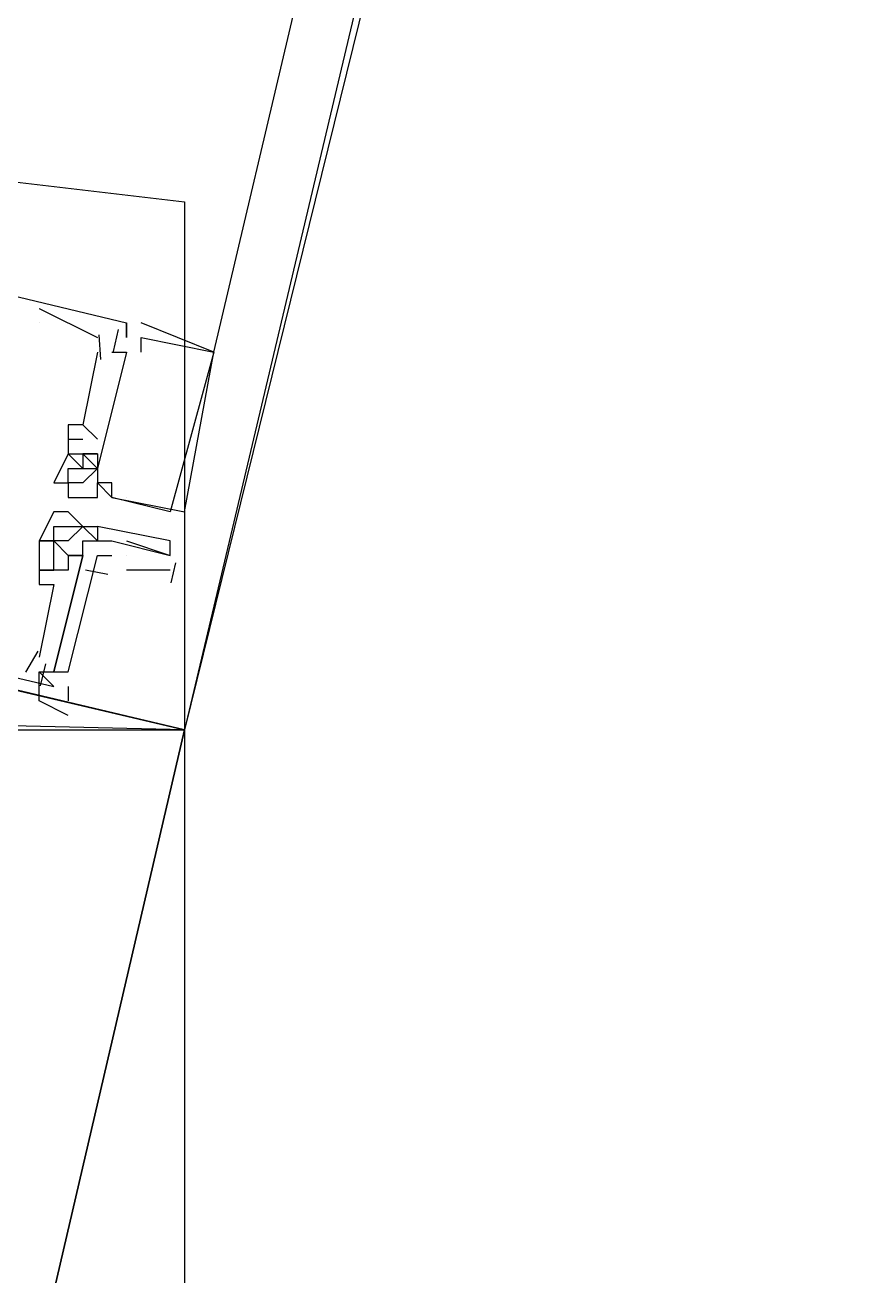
# Model space of a CAD drawing. Header units: feet. Extents: x -84 to 198, y -22 to 181.
# Drawn here: x 119.694 to 120.458, y 40.384 to 41.531 of the extents above; entities that cross this region are included whole.
import ezdxf

# ---------------------------------------------------------------- set-up
doc = ezdxf.new("R2010")
doc.units = ezdxf.units.FT
for name, color, linetype in [('A-AREA-UNIDAD', 30, 'CONTINUOUS'), ('A-LINEA', 7, 'CONTINUOUS'), ('A-MURO-CONCRETO', 8, 'CONTINUOUS')]:
    doc.layers.add(name, color=color, linetype=linetype)

msp = doc.modelspace()

# ---------------------------------------------------------------- linework, layer by layer
at = {"layer": 'A-AREA-UNIDAD'}
msp.add_lwpolyline([(106.912, 44.2844), (118.48, 41.5289), (119.84, 41.3689), (119.84, 40.3556), (119.36, 38.2044), (127.008, 36.4089), (127.008, 35.4489), (125.68, 33.44)], dxfattribs=at)
at = {"layer": 'A-LINEA'}
for p, q in [((119.8667, 41.2311), (121.6133, 48.6178)), ((119.7067, 41.2711), (119.76, 41.2444)), ((119.7067, 41.2711), (119.7067, 41.2711)), ((119.7067, 41.2711), (119.76, 41.2444)), ((119.7067, 41.2711), (119.7067, 41.2711)), ((119.7067, 41.2711), (119.76, 41.2444)), ((119.7067, 41.2711), (119.7067, 41.2711)), ((119.7067, 41.2578), (119.7067, 41.2578)), ((119.7067, 41.2578), (119.7067, 41.2578)), ((119.7067, 41.2578), (119.7067, 41.2578)), ((119.7867, 41.2578), (119.7867, 41.2578)), ((119.7867, 41.2578), (119.7867, 41.2578)), ((119.7867, 41.2578), (119.7867, 41.2444)), ((119.7867, 41.2578), (119.7867, 41.2578)), ((119.7867, 41.2578), (119.7867, 41.2578)), ((119.7867, 41.2578), (119.7867, 41.2578)), ((119.7867, 41.2578), (119.7867, 41.2444)), ((119.7867, 41.2578), (119.7867, 41.2578)), ((119.7867, 41.2578), (119.7867, 41.2578)), ((119.7867, 41.2578), (119.7867, 41.2578)), ((119.7867, 41.2578), (119.7867, 41.2444)), ((119.7867, 41.2578), (119.7867, 41.2578)), ((119.8, 41.2578), (119.8, 41.2578)), ((119.8, 41.2578), (119.8, 41.2578)), ((119.8, 41.2578), (119.8, 41.2578)), ((119.7613, 41.2469), (119.7629, 41.2242)), ((119.7613, 41.2469), (119.7629, 41.2242)), ((119.7613, 41.2469), (119.7629, 41.2242)), ((119.779, 41.2517), (119.7743, 41.2317)), ((119.779, 41.2517), (119.7743, 41.2317)), ((119.779, 41.2517), (119.7743, 41.2317)), ((119.76, 41.2444), (119.76, 41.2444)), ((119.76, 41.2444), (119.76, 41.2444)), ((119.76, 41.2444), (119.76, 41.2444)), ((119.7867, 41.2444), (119.7867, 41.2444)), ((119.7867, 41.2444), (119.7867, 41.2444)), ((119.7867, 41.2444), (119.7867, 41.2444)), ((119.7867, 41.2444), (119.7867, 41.2444)), ((119.7867, 41.2444), (119.7867, 41.2444)), ((119.7867, 41.2444), (119.7867, 41.2444)), ((119.7867, 41.2444), (119.7867, 41.2444)), ((119.7867, 41.2444), (119.7867, 41.2444)), ((119.7867, 41.2444), (119.7867, 41.2444)), ((119.8, 41.2444), (119.8, 41.2444)), ((119.8, 41.2444), (119.8, 41.2444)), ((119.8, 41.2444), (119.8, 41.2444)), ((119.76, 41.2311), (119.76, 41.2311)), ((119.76, 41.2311), (119.76, 41.2311)), ((119.76, 41.2311), (119.76, 41.2311)), ((119.7733, 41.2311), (119.7733, 41.2311)), ((119.7733, 41.2311), (119.7733, 41.2311)), ((119.7733, 41.2311), (119.7733, 41.2311)), ((119.7867, 41.2311), (119.7867, 41.2311)), ((119.7867, 41.2311), (119.7867, 41.2311)), ((119.7867, 41.2311), (119.7867, 41.2311)), ((119.7867, 41.2311), (119.7867, 41.2311)), ((119.7867, 41.2311), (119.7867, 41.2311)), ((119.7867, 41.2311), (119.7867, 41.2311)), ((119.7867, 41.2311), (119.7867, 41.2311)), ((119.7867, 41.2311), (119.7867, 41.2311)), ((119.7867, 41.2311), (119.7867, 41.2311)), ((119.8, 41.2311), (119.8, 41.2311)), ((119.8, 41.2311), (119.8, 41.2311)), ((119.8, 41.2311), (119.8, 41.2311)), ((119.8667, 41.2311), (119.8667, 41.2311)), ((119.8667, 41.2311), (119.8667, 41.2311)), ((119.8667, 41.2311), (119.8667, 41.2311)), ((119.8667, 41.2311), (119.8667, 41.2311)), ((119.8667, 41.2311), (119.8667, 41.2311)), ((119.8667, 41.2311), (119.8667, 41.2311)), ((119.7333, 41.1644), (119.7333, 41.1644)), ((119.7333, 41.1644), (119.7333, 41.1644)), ((119.7333, 41.1644), (119.7333, 41.1644)), ((119.7467, 41.1644), (119.76, 41.1511)), ((119.7467, 41.1644), (119.7467, 41.1644)), ((119.7467, 41.1644), (119.7467, 41.1644)), ((119.7467, 41.1644), (119.76, 41.1511)), ((119.7467, 41.1644), (119.7467, 41.1644)), ((119.7467, 41.1644), (119.7467, 41.1644)), ((119.7467, 41.1644), (119.76, 41.1511)), ((119.7467, 41.1644), (119.7467, 41.1644)), ((119.7467, 41.1644), (119.7467, 41.1644)), ((119.7333, 41.1511), (119.7467, 41.1511)), ((119.7333, 41.1511), (119.7333, 41.1511)), ((119.7333, 41.1511), (119.7467, 41.1511)), ((119.7333, 41.1511), (119.7333, 41.1511)), ((119.7333, 41.1511), (119.7467, 41.1511)), ((119.7333, 41.1511), (119.7333, 41.1511)), ((119.7467, 41.1511), (119.7467, 41.1511)), ((119.7467, 41.1511), (119.7467, 41.1511)), ((119.7467, 41.1511), (119.7467, 41.1511)), ((119.76, 41.1511), (119.76, 41.1511)), ((119.76, 41.1511), (119.76, 41.1511)), ((119.76, 41.1511), (119.76, 41.1511)), ((119.7333, 41.1378), (119.7333, 41.1378)), ((119.7333, 41.1378), (119.7333, 41.1378)), ((119.7333, 41.1378), (119.7333, 41.1378)), ((119.7333, 41.1378), (119.7333, 41.1378)), ((119.7333, 41.1378), (119.7333, 41.1378)), ((119.7333, 41.1378), (119.7333, 41.1378)), ((119.7333, 41.1378), (119.7333, 41.1378)), ((119.7333, 41.1378), (119.7333, 41.1378)), ((119.7333, 41.1378), (119.7333, 41.1378)), ((119.7333, 41.1378), (119.7333, 41.1378)), ((119.7333, 41.1378), (119.7333, 41.1378)), ((119.7333, 41.1378), (119.7333, 41.1378)), ((119.7467, 41.1378), (119.7467, 41.1378)), ((119.7467, 41.1378), (119.7467, 41.1378)), ((119.7467, 41.1378), (119.7467, 41.1378)), ((119.7467, 41.1378), (119.7467, 41.1378)), ((119.7467, 41.1378), (119.7467, 41.1378)), ((119.7467, 41.1378), (119.7467, 41.1378)), ((119.7467, 41.1378), (119.7467, 41.1378)), ((119.7467, 41.1378), (119.7467, 41.1378)), ((119.7467, 41.1378), (119.7467, 41.1378)), ((119.7467, 41.1378), (119.7467, 41.1378)), ((119.7467, 41.1378), (119.7467, 41.1378)), ((119.7467, 41.1378), (119.7467, 41.1378)), ((119.76, 41.1378), (119.76, 41.1378)), ((119.76, 41.1378), (119.76, 41.1378)), ((119.76, 41.1378), (119.76, 41.1378)), ((119.76, 41.1378), (119.76, 41.1378)), ((119.76, 41.1378), (119.76, 41.1378)), ((119.76, 41.1378), (119.76, 41.1378)), ((119.76, 41.1378), (119.76, 41.1378)), ((119.76, 41.1378), (119.76, 41.1378)), ((119.76, 41.1378), (119.76, 41.1378)), ((119.7333, 41.1244), (119.7333, 41.1244)), ((119.7333, 41.1244), (119.7333, 41.1244)), ((119.7333, 41.1244), (119.7333, 41.1244)), ((119.7467, 41.1244), (119.7467, 41.1244)), ((119.7467, 41.1244), (119.7467, 41.1244)), ((119.7467, 41.1244), (119.7467, 41.1244)), ((119.76, 41.1244), (119.76, 41.1244)), ((119.76, 41.1244), (119.76, 41.1244)), ((119.76, 41.1244), (119.76, 41.1244)), ((119.76, 41.1244), (119.76, 41.1244)), ((119.76, 41.1244), (119.76, 41.1244)), ((119.76, 41.1244), (119.76, 41.1244)), ((119.76, 41.1244), (119.76, 41.1244)), ((119.76, 41.1244), (119.76, 41.1244)), ((119.76, 41.1244), (119.76, 41.1244)), ((119.72, 41.1111), (119.72, 41.1111)), ((119.72, 41.1111), (119.72, 41.1111)), ((119.72, 41.1111), (119.72, 41.1111)), ((119.7333, 41.1111), (119.7333, 41.1111)), ((119.7333, 41.1111), (119.7333, 41.1111)), ((119.7333, 41.1111), (119.7333, 41.1111)), ((119.7333, 41.1111), (119.7333, 41.1111)), ((119.7333, 41.1111), (119.7333, 41.1111)), ((119.7333, 41.1111), (119.7333, 41.1111)), ((119.7467, 41.1111), (119.7467, 41.1111)), ((119.7467, 41.1111), (119.7467, 41.1111)), ((119.7467, 41.1111), (119.7467, 41.1111)), ((119.76, 41.1111), (119.76, 41.1111)), ((119.76, 41.1111), (119.76, 41.1111)), ((119.76, 41.1111), (119.76, 41.1111)), ((119.76, 41.1111), (119.76, 41.1111)), ((119.76, 41.1111), (119.76, 41.1111)), ((119.76, 41.1111), (119.76, 41.1111)), ((119.7733, 41.1111), (119.7733, 41.1111)), ((119.7733, 41.1111), (119.7733, 41.1111)), ((119.7733, 41.1111), (119.7733, 41.1111)), ((119.7333, 41.0978), (119.7333, 41.0978)), ((119.7333, 41.0978), (119.7333, 41.0978)), ((119.7333, 41.0978), (119.7333, 41.0978)), ((119.76, 41.0978), (119.76, 41.0978)), ((119.76, 41.0978), (119.76, 41.0978)), ((119.76, 41.0978), (119.76, 41.0978)), ((119.7733, 41.0978), (119.7733, 41.0978)), ((119.7733, 41.0978), (119.7733, 41.0978)), ((119.7733, 41.0978), (119.7733, 41.0978)), ((119.7733, 41.0978), (119.7733, 41.0978)), ((119.7733, 41.0978), (119.7733, 41.0978)), ((119.7733, 41.0978), (119.7733, 41.0978)), ((119.7867, 41.0978), (119.7867, 41.0978)), ((119.7867, 41.0978), (119.7867, 41.0978)), ((119.7867, 41.0978), (119.7867, 41.0978)), ((119.72, 41.0844), (119.72, 41.0844)), ((119.7467, 41.0711), (119.7333, 41.0844)), ((119.7333, 41.0844), (119.7333, 41.0844)), ((119.8267, 41.0844), (119.8267, 41.0844)), ((119.8267, 41.0844), (119.8267, 41.0844)), ((119.8267, 41.0844), (119.8267, 41.0844)), ((119.84, 41.0844), (119.84, 41.0844)), ((119.84, 41.0844), (119.84, 41.0844)), ((119.84, 41.0844), (119.84, 41.0844)), ((119.72, 41.0711), (119.72, 41.0711)), ((119.7333, 41.0711), (119.7333, 41.0711)), ((119.7467, 41.0711), (119.7467, 41.0711)), ((119.7467, 41.0711), (119.7467, 41.0711)), ((119.7467, 41.0711), (119.7467, 41.0711)), ((119.76, 41.0711), (119.76, 41.0711)), ((119.76, 41.0711), (119.76, 41.0711)), ((119.7067, 41.0578), (119.7067, 41.0578)), ((119.7067, 41.0578), (119.7067, 41.0578)), ((119.7067, 41.0578), (119.7067, 41.0578)), ((119.7067, 41.0578), (119.7067, 41.0578)), ((119.72, 41.0578), (119.72, 41.0578)), ((119.72, 41.0578), (119.72, 41.0578)), ((119.72, 41.0578), (119.72, 41.0578)), ((119.72, 41.0578), (119.72, 41.0578)), ((119.72, 41.0578), (119.72, 41.0578)), ((119.7333, 41.0578), (119.7333, 41.0578)), ((119.7333, 41.0578), (119.7333, 41.0578)), ((119.7467, 41.0578), (119.7467, 41.0578)), ((119.7467, 41.0578), (119.7467, 41.0578)), ((119.76, 41.0578), (119.76, 41.0578)), ((119.7733, 41.0578), (119.7733, 41.0578)), ((119.7867, 41.0578), (119.8267, 41.0444)), ((119.8267, 41.0578), (119.8267, 41.0578)), ((119.72, 41.0444), (119.72, 41.0444)), ((119.72, 41.0444), (119.72, 41.0444)), ((119.72, 41.0444), (119.72, 41.0444)), ((119.7333, 41.0444), (119.7333, 41.0444)), ((119.7333, 41.0444), (119.7333, 41.0444)), ((119.7333, 41.0444), (119.7333, 41.0444)), ((119.7333, 41.0444), (119.7333, 41.0444)), ((119.7467, 41.0444), (119.7467, 41.0444)), ((119.7467, 41.0444), (119.7467, 41.0444)), ((119.7467, 41.0444), (119.7467, 41.0444)), ((119.7467, 41.0444), (119.7467, 41.0444)), ((119.7867, 41.0444), (119.7867, 41.0444)), ((119.8267, 41.0444), (119.8267, 41.0444)), ((119.7067, 41.0311), (119.7067, 41.0311)), ((119.7067, 41.0311), (119.7067, 41.0311)), ((119.7067, 41.0311), (119.7067, 41.0311)), ((119.7067, 41.0311), (119.7067, 41.0311)), ((119.7067, 41.0311), (119.7067, 41.0311)), ((119.7067, 41.0311), (119.7067, 41.0311)), ((119.72, 41.0311), (119.72, 41.0311)), ((119.72, 41.0311), (119.72, 41.0311)), ((119.72, 41.0311), (119.72, 41.0311)), ((119.72, 41.0311), (119.72, 41.0311)), ((119.72, 41.0311), (119.72, 41.0311)), ((119.72, 41.0311), (119.72, 41.0311)), ((119.72, 41.0311), (119.72, 41.0311)), ((119.72, 41.0311), (119.72, 41.0311)), ((119.72, 41.0311), (119.72, 41.0311)), ((119.7333, 41.0311), (119.7333, 41.0311)), ((119.7333, 41.0311), (119.7333, 41.0311)), ((119.7333, 41.0311), (119.7333, 41.0311)), ((119.7695, 41.0269), (119.7492, 41.0309)), ((119.7695, 41.0269), (119.7492, 41.0309)), ((119.7695, 41.0269), (119.7492, 41.0309)), ((119.8267, 41.0311), (119.7867, 41.0311)), ((119.8317, 41.0377), (119.8273, 41.0193)), ((119.7067, 41.0178), (119.7067, 41.0178)), ((119.7067, 41.0178), (119.7067, 41.0178)), ((119.7067, 41.0178), (119.7067, 41.0178)), ((119.72, 41.0178), (119.72, 41.0178)), ((119.72, 41.0178), (119.72, 41.0178)), ((119.72, 41.0178), (119.72, 41.0178)), ((119.7055, 40.9568), (119.6939, 40.9373)), ((119.7055, 40.9568), (119.6939, 40.9373)), ((119.7055, 40.9568), (119.6939, 40.9373)), ((119.7067, 40.9511), (119.7067, 40.9511)), ((119.7067, 40.9511), (119.7067, 40.9511)), ((119.7067, 40.9511), (119.7067, 40.9511)), ((119.72, 40.9244), (119.7067, 40.9378)), ((119.7067, 40.9378), (119.7067, 40.9378)), ((119.7067, 40.9378), (119.7067, 40.9378)), ((119.7067, 40.9378), (119.7067, 40.9378)), ((119.7123, 40.9451), (119.7076, 40.925)), ((119.7123, 40.9451), (119.7076, 40.925)), ((119.7123, 40.9451), (119.7076, 40.925)), ((119.72, 40.9378), (119.72, 40.9378)), ((119.72, 40.9378), (119.72, 40.9378)), ((119.72, 40.9378), (119.72, 40.9378)), ((119.7067, 40.9244), (119.7067, 40.9244)), ((119.7067, 40.9244), (119.7067, 40.9244)), ((119.7067, 40.9244), (119.7067, 40.9244)), ((119.7067, 40.9244), (119.7067, 40.9244)), ((119.7067, 40.9244), (119.7067, 40.9244)), ((119.7067, 40.9244), (119.7067, 40.9244)), ((119.72, 40.9244), (119.72, 40.9244)), ((119.72, 40.9244), (119.72, 40.9244)), ((119.72, 40.9244), (119.72, 40.9244)), ((119.7333, 40.9244), (119.7333, 40.9111))]:
    msp.add_line(p, q, dxfattribs=at)
for points in [[(117, 59.0311), (123.76, 57.4311), (119.84, 40.8844)], [(123.7333, 57.2978), (123.4533, 56.1111), (123.1733, 54.9378), (122.8933, 53.7911), (122.6267, 52.6711), (122.3733, 51.5644), (122.12, 50.4844), (121.8667, 49.4311), (121.6267, 48.3911), (121.3867, 47.3778), (121.1467, 46.3778), (120.92, 45.4178), (120.6933, 44.4578), (120.4667, 43.5378), (120.2533, 42.6311), (120.0533, 41.7511), (119.84, 40.8844)], [(106.04, 44.1511), (105.3467, 41.2311), (119.16, 37.9644), (119.84, 40.8844), (106.04, 44.1511)], [(119.1067, 41.2578), (119.0933, 41.2578), (119.08, 41.2578), (119.12, 41.4178), (119.7867, 41.2578), (119.7867, 41.2444), (119.7867, 41.2578)], [(119.1067, 41.2578), (119.0933, 41.2578), (119.08, 41.2578), (119.12, 41.4178), (119.7867, 41.2578), (119.7867, 41.2444), (119.7867, 41.2578)], [(119.1067, 41.2578), (119.0933, 41.2578), (119.08, 41.2578), (119.12, 41.4178), (119.7867, 41.2578), (119.7867, 41.2444), (119.7867, 41.2578)], [(119.1067, 41.3111), (119.0933, 41.2311), (119.0667, 41.2311), (119.04, 41.0844), (119.72, 40.9244)], [(119.1067, 41.3111), (119.0933, 41.2311), (119.0667, 41.2311), (119.04, 41.0844), (119.72, 40.9244)], [(119.1067, 41.3111), (119.0933, 41.2311), (119.0667, 41.2311), (119.04, 41.0844), (119.72, 40.9244)], [(119.7467, 41.1378), (119.7467, 41.1378), (119.7467, 41.1244), (119.7333, 41.1378), (119.7333, 41.1378), (119.7333, 41.1378), (119.7333, 41.1378), (119.72, 41.1111), (119.7333, 41.1111), (119.7333, 41.0978), (119.76, 41.0978), (119.76, 41.1111), (119.7733, 41.0978), (119.84, 41.0844), (119.8667, 41.2311), (119.8667, 41.2311), (119.8, 41.2578)], [(119.7467, 41.1378), (119.7467, 41.1378), (119.7467, 41.1244), (119.7333, 41.1378), (119.7333, 41.1378), (119.7333, 41.1378), (119.7333, 41.1378), (119.72, 41.1111), (119.7333, 41.1111), (119.7333, 41.0978), (119.76, 41.0978), (119.76, 41.1111), (119.7733, 41.0978), (119.84, 41.0844), (119.8667, 41.2311), (119.8667, 41.2311), (119.8, 41.2578)], [(119.7467, 41.1378), (119.7467, 41.1378), (119.7467, 41.1244), (119.7333, 41.1378), (119.7333, 41.1378), (119.7333, 41.1378), (119.7333, 41.1378), (119.72, 41.1111), (119.7333, 41.1111), (119.7333, 41.0978), (119.76, 41.0978), (119.76, 41.1111), (119.7733, 41.0978), (119.84, 41.0844), (119.8667, 41.2311), (119.8667, 41.2311), (119.8, 41.2578)], [(119.8, 41.2311), (119.8, 41.2444), (119.8667, 41.2311), (119.8667, 41.2311), (119.8267, 41.0844), (119.8267, 41.0844), (119.7733, 41.0978)], [(119.8, 41.2311), (119.8, 41.2444), (119.8667, 41.2311), (119.8667, 41.2311), (119.8267, 41.0844), (119.8267, 41.0844), (119.7733, 41.0978)], [(119.8, 41.2311), (119.8, 41.2444), (119.8667, 41.2311), (119.8667, 41.2311), (119.8267, 41.0844), (119.8267, 41.0844), (119.7733, 41.0978)], [(119.76, 41.2311), (119.7467, 41.1644), (119.7333, 41.1644), (119.7333, 41.1378), (119.7467, 41.1378)], [(119.76, 41.2311), (119.7467, 41.1644), (119.7333, 41.1644), (119.7333, 41.1378), (119.7467, 41.1378)], [(119.76, 41.2311), (119.7467, 41.1644), (119.7333, 41.1644), (119.7333, 41.1378), (119.7467, 41.1378)], [(119.7733, 41.2311), (119.7867, 41.2311), (119.76, 41.1244), (119.7467, 41.1378), (119.76, 41.1378), (119.7467, 41.1378)], [(119.7733, 41.2311), (119.7867, 41.2311), (119.76, 41.1244), (119.7467, 41.1378), (119.76, 41.1378), (119.7467, 41.1378)], [(119.7733, 41.2311), (119.7867, 41.2311), (119.76, 41.1244), (119.7467, 41.1378), (119.76, 41.1378), (119.7467, 41.1378)], [(119.76, 41.1378), (119.76, 41.1244), (119.76, 41.1111), (119.76, 41.1111)], [(119.76, 41.1378), (119.76, 41.1244), (119.76, 41.1111), (119.76, 41.1111)], [(119.76, 41.1378), (119.76, 41.1244), (119.76, 41.1111), (119.76, 41.1111)], [(119.76, 41.1244), (119.7467, 41.1111), (119.7333, 41.1111), (119.7333, 41.1244), (119.76, 41.1244)], [(119.76, 41.1244), (119.7467, 41.1111), (119.7333, 41.1111), (119.7333, 41.1244), (119.76, 41.1244)], [(119.76, 41.1244), (119.7467, 41.1111), (119.7333, 41.1111), (119.7333, 41.1244), (119.76, 41.1244)], [(119.7733, 41.0978), (119.7733, 41.1111), (119.7733, 41.1111), (119.76, 41.1111)], [(119.7733, 41.0978), (119.7733, 41.1111), (119.7733, 41.1111), (119.76, 41.1111)], [(119.7733, 41.0978), (119.7733, 41.1111), (119.7733, 41.1111), (119.76, 41.1111)], [(119.7333, 41.0844), (119.72, 41.0844), (119.7067, 41.0578), (119.72, 41.0578), (119.72, 41.0578), (119.72, 41.0578), (119.72, 41.0578), (119.7333, 41.0444), (119.7333, 41.0444), (119.7467, 41.0444), (119.7467, 41.0578), (119.7467, 41.0578)], [(119.7333, 41.0578), (119.72, 41.0578), (119.72, 41.0711), (119.7467, 41.0711), (119.7333, 41.0578)], [(119.7467, 41.0578), (119.7733, 41.0578), (119.7733, 41.0578), (119.7733, 41.0578), (119.7733, 41.0578), (119.8267, 41.0444), (119.8267, 41.0444), (119.8267, 41.0578), (119.76, 41.0711), (119.76, 41.0578), (119.7467, 41.0711), (119.76, 41.0711)], [(119.7067, 40.9378), (119.72, 40.9378), (119.7467, 41.0444), (119.7333, 41.0444), (119.7333, 41.0311), (119.72, 41.0311), (119.7067, 41.0311), (119.72, 41.0311), (119.7067, 41.0311), (119.72, 41.0311), (119.72, 41.0444), (119.72, 41.0578), (119.7067, 41.0578), (119.7067, 41.0178)], [(119.7067, 40.9378), (119.72, 40.9378), (119.7467, 41.0444), (119.7333, 41.0444), (119.7333, 41.0311), (119.72, 41.0311), (119.7067, 41.0311), (119.72, 41.0311), (119.7067, 41.0311), (119.72, 41.0311), (119.72, 41.0444), (119.72, 41.0578), (119.7067, 41.0578), (119.7067, 41.0178)], [(119.7067, 40.9378), (119.72, 40.9378), (119.7467, 41.0444), (119.7333, 41.0444), (119.7333, 41.0311), (119.72, 41.0311), (119.7067, 41.0311), (119.72, 41.0311), (119.7067, 41.0311), (119.72, 41.0311), (119.72, 41.0444), (119.72, 41.0578), (119.7067, 41.0578), (119.7067, 41.0178)], [(119.7467, 41.0444), (119.72, 40.9378), (119.7333, 40.9378), (119.76, 41.0444), (119.7733, 41.0444)], [(119.7467, 41.0444), (119.72, 40.9378), (119.7333, 40.9378), (119.76, 41.0444), (119.7733, 41.0444)], [(119.7467, 41.0444), (119.72, 40.9378), (119.7333, 40.9378), (119.76, 41.0444), (119.7733, 41.0444)], [(119.7067, 41.0178), (119.72, 41.0178), (119.7067, 40.9511)], [(119.7067, 41.0178), (119.72, 41.0178), (119.7067, 40.9511)], [(119.7067, 41.0178), (119.72, 41.0178), (119.7067, 40.9511)], [(119.7067, 40.9244), (119.7067, 40.9378), (119.72, 40.9378), (119.7333, 40.9378)], [(119.7333, 40.8978), (119.7067, 40.9111), (119.7067, 40.9244)]]:
    msp.add_lwpolyline(points, dxfattribs=at)
at = {"layer": 'A-MURO-CONCRETO'}
for points in [[(105.3467, 41.2311), (106.8133, 40.8844), (119.84, 40.8844), (105.3467, 41.2311)], [(105.3467, 41.2311), (118.3733, 41.2311), (119.84, 40.8844), (105.3467, 41.2311), (105.3467, 41.2311)], [(106.8133, 40.8844), (119.84, 40.8844), (119.16, 37.9644), (106.8133, 40.8844), (106.8133, 40.8844)]]:
    msp.add_lwpolyline(points, dxfattribs=at)

doc.saveas('drawing.dxf')
